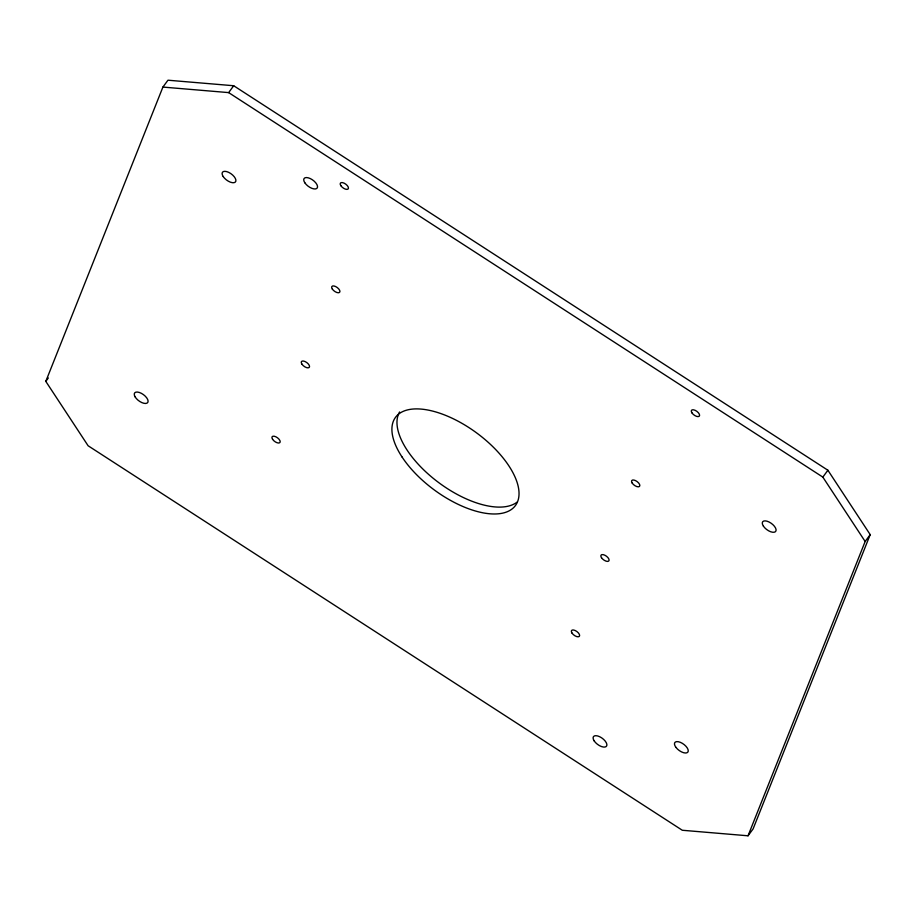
<?xml version="1.0" encoding="UTF-8"?>
<svg xmlns="http://www.w3.org/2000/svg" width="916" height="916" viewBox="0 0 916 916"><rect width="100%" height="100%" fill="white"/><g stroke="black" fill="none" stroke-linecap="round" stroke-linejoin="round"><path stroke-width="1.37" d="M45.8 381.377L162.911 87.077L167.96 80.207L233.695 85.738L827.892 470.24L870.2 534.623L753.089 828.923L748.04 835.793L682.305 830.262L88.108 445.76L45.8 381.377L48.33 377.942M748.04 835.793L865.151 541.493L870.2 534.623M162.911 87.077L228.645 92.608L233.695 85.738M865.151 541.493L822.843 477.11L827.892 470.24M228.645 92.608L822.843 477.11M517.048 502.151A74.436 35.518 36.3 0 1 436.852 481.198A74.436 35.518 36.3 0 1 399.582 411.96M594.186 740.907A8.095 3.859 36.3 0 0 606.14 746.563A8.095 3.859 36.3 0 0 599.671 736.716A8.095 3.859 36.3 0 0 594.186 740.907M304.833 182.788A8.095 3.859 36.3 0 0 316.787 188.444A8.095 3.859 36.3 0 0 310.306 178.586A8.095 3.859 36.3 0 0 304.833 182.788M763.383 526.105A8.095 3.859 36.3 0 0 775.337 531.761A8.095 3.859 36.3 0 0 768.856 521.902A8.095 3.859 36.3 0 0 763.383 526.105M135.064 396.788A8.095 3.859 36.3 0 0 147.029 403.12A8.095 3.859 36.3 0 0 141.43 393.365A8.095 3.859 36.3 0 0 135.064 396.788M691.958 412.887A4.855 2.313 36.3 0 0 699.137 416.288A4.855 2.313 36.3 0 0 695.244 410.368A4.855 2.313 36.3 0 0 691.958 412.887M340.844 185.673A4.855 2.313 36.3 0 0 348.011 189.074A4.855 2.313 36.3 0 0 344.13 183.166A4.855 2.313 36.3 0 0 340.844 185.673M402.021 456.947A74.436 35.518 36.3 0 0 511.998 509.021A74.436 35.518 36.3 0 0 452.401 418.349A74.436 35.518 36.3 0 0 402.021 456.947M572.008 633.093A4.855 2.313 36.3 0 0 579.175 636.483A4.855 2.313 36.3 0 0 575.294 630.574A4.855 2.313 36.3 0 0 572.008 633.093M272.579 439.314A4.855 2.313 36.3 0 0 279.746 442.703A4.855 2.313 36.3 0 0 275.865 436.795A4.855 2.313 36.3 0 0 272.579 439.314M301.914 364.133A4.855 2.313 36.3 0 0 309.081 367.534A4.855 2.313 36.3 0 0 305.2 361.614A4.855 2.313 36.3 0 0 301.914 364.133M632.212 483.11A4.855 2.313 36.3 0 0 639.379 486.51A4.855 2.313 36.3 0 0 635.498 480.591A4.855 2.313 36.3 0 0 632.212 483.11M332.313 289.055A4.855 2.313 36.3 0 0 339.481 292.444A4.855 2.313 36.3 0 0 335.6 286.536A4.855 2.313 36.3 0 0 332.313 289.055M601.491 557.695A4.855 2.313 36.3 0 0 608.659 561.096A4.855 2.313 36.3 0 0 604.778 555.188A4.855 2.313 36.3 0 0 601.491 557.695M223.195 176.548A8.095 3.859 36.3 0 0 235.149 182.215A8.095 3.859 36.3 0 0 228.679 172.357A8.095 3.859 36.3 0 0 223.195 176.548M675.985 747.433A8.095 3.859 36.3 0 0 687.802 752.185A8.095 3.859 36.3 0 0 680.279 742.303A8.095 3.859 36.3 0 0 675.985 747.433"/></g></svg>
